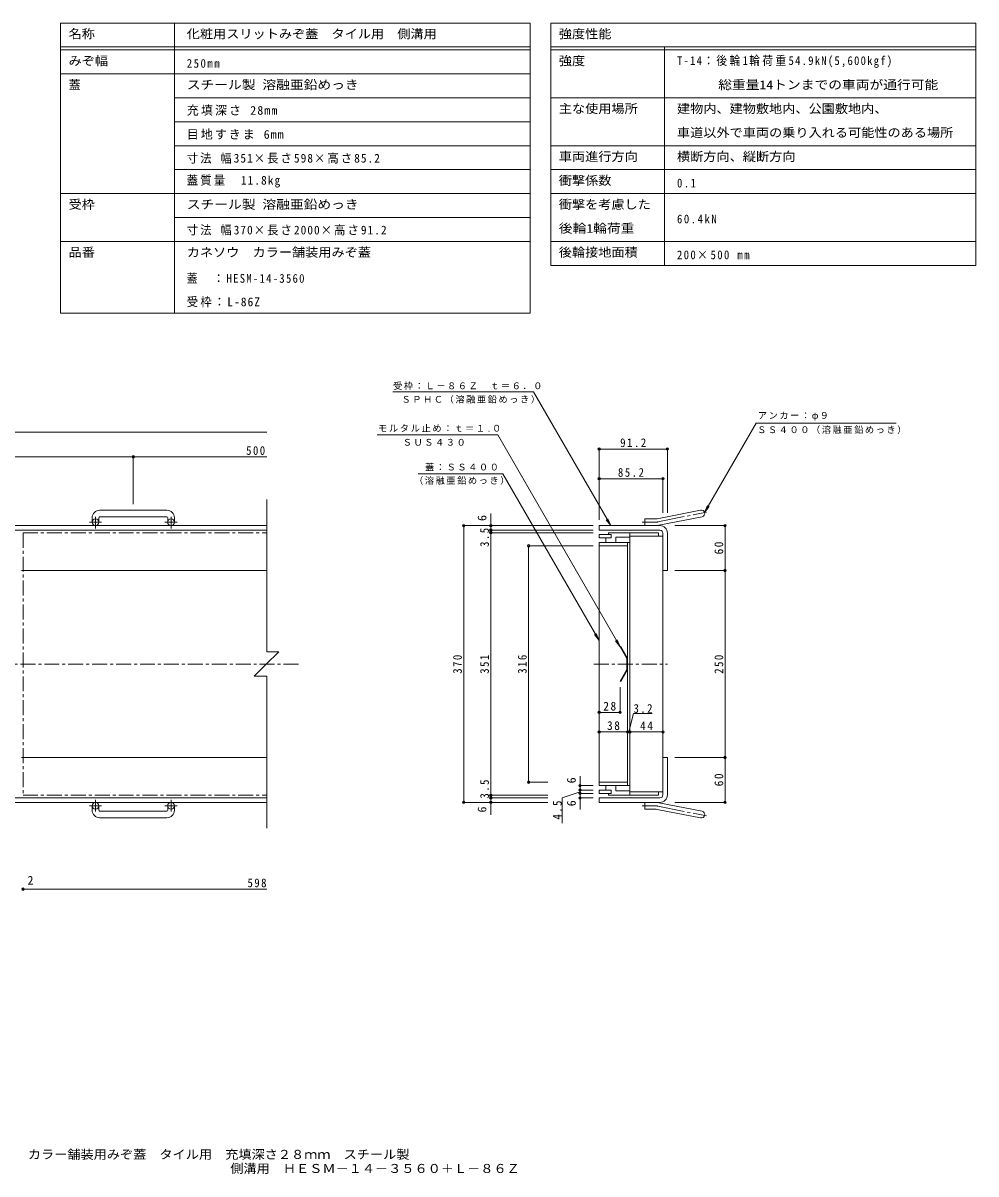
# Model space of a CAD drawing. Units: millimetres, scale not verified. Extents: x -818 to 1119, y -778 to 761.
# Drawn here: x -156 to 1119, y -778 to 761 of the extents above; entities that cross this region are included whole.
import ezdxf
from ezdxf.enums import TextEntityAlignment as Align

# ---------------------------------------------------------------- set-up
doc = ezdxf.new("R2010")
doc.units = ezdxf.units.MM
doc.header["$LTSCALE"] = 4
doc.header["$PDMODE"] = 32
doc.header["$PDSIZE"] = 3.2
doc.linetypes.add('CHAIN1', pattern=[8, 5, -1, 1, -1])
doc.linetypes.add('CHAIN2', pattern=[12, 9, -1, 1, -1])
for name, color, linetype, lineweight in [('0-1_躯体', 2, 'Continuous', 9), ('0-2_仕上', 7, 'Continuous', 9), ('0-3_建具', 4, 'Continuous', 9), ('0-4_その他', 7, 'Continuous', 9), ('0-5_寸法', 7, 'Continuous', 9), ('F-5_F-5ﾚｲﾔ', 2, 'Continuous', 9), ('F-F_F-Fﾚｲﾔ', 2, 'Continuous', 9)]:
    doc.layers.add(name, color=color, linetype=linetype, lineweight=lineweight)
doc.layers.add('F-4_F-4ﾚｲﾔ', color=2, linetype='Continuous')
doc.styles.add('ＭＳ ゴシック', font='')
doc.styles.get('ＭＳ ゴシック').set_extended_font_data('MS Gothic')

msp = doc.modelspace()

# ---------------------------------------------------------------- linework, layer by layer
at = {"layer": '0-1_躯体'}
for p, q in [((-157.693, 28.889), (170.621, 28.889)), ((-157.693, -221.112), (170.621, -221.112))]:
    msp.add_line(p, q, dxfattribs=at)
at = {"layer": '0-2_仕上', "color": 3, "linetype": 'CHAIN1'}
for p, q in [((-155.692, 79.389), (170.621, 79.389)), ((-155.692, 79.389), (-155.692, -271.612)), ((-155.692, -271.612), (170.621, -271.612))]:
    msp.add_line(p, q, dxfattribs=at)
at = {"layer": '0-2_仕上'}
for p, q in [((627.502, 79.389), (627.502, 76.889)), ((656.202, 79.389), (627.502, 79.389)), ((656.201, 79.389), (656.201, 73.389)), ((615.002, 76.889), (615.002, 72.389)), ((631.002, 76.889), (615.002, 76.889)), ((631.002, 72.389), (615.002, 72.389)), ((656.202, 66.389), (615.002, 66.389)), ((615.002, -258.612), (615.002, 66.389)), ((653.002, 61.889), (615.002, 61.889)), ((624.002, 72.389), (624.002, 66.389)), ((631.002, 76.889), (631.002, 72.389)), ((653.002, -258.612), (653.002, 66.389)), ((653.002, -254.112), (615.002, -254.112)), ((656.202, -258.612), (615.002, -258.612)), ((624.002, -264.612), (624.002, -258.612)), ((615.002, -269.112), (615.002, -264.612)), ((631.002, -264.612), (615.002, -264.612)), ((631.002, -269.112), (615.002, -269.112)), ((627.502, -271.612), (627.502, -269.112)), ((656.202, -271.612), (627.502, -271.612)), ((631.002, -269.112), (631.002, -264.612)), ((656.201, -271.612), (656.201, -265.612))]:
    msp.add_line(p, q, dxfattribs=at)
at = {"layer": '0-2_仕上', "color": 2}
for p, q in [((656.202, 79.389), (656.202, -271.612)), ((700.202, 74.889), (656.202, 74.889)), ((700.202, -267.112), (700.202, 74.889)), ((700.202, -267.112), (656.202, -267.112))]:
    msp.add_line(p, q, dxfattribs=at)
at = {"layer": '0-2_仕上', "color": 3}
for p, q in [((643.002, -73.023), (643.868, -72.523)), ((652.002, -103.612), (643.002, -119.2)), ((653.002, -103.879), (643.868, -119.7)), ((643.002, -119.2), (643.868, -119.7))]:
    msp.add_line(p, q, dxfattribs=at)
at = {"layer": '0-2_仕上', "linetype": 'CHAIN1'}
for p, q in [((212.845, -96.112), (-792.013, -96.112)), ((607.923, -96.112), (706.309, -96.112))]:
    msp.add_line(p, q, dxfattribs=at)
at = {"layer": '0-2_仕上', "color": 2}
for points in [[(656.202, 79.389), (694.202, 79.389), (694.202, 74.889)], [(656.202, -271.612), (694.202, -271.612), (694.202, -267.112)]]:
    msp.add_lwpolyline(points, dxfattribs=at)
at = {"layer": '0-2_仕上'}
for points in [[(656.202, 73.389), (637.202, 73.389), (637.202, 66.389)], [(656.202, -265.612), (637.202, -265.612), (637.202, -258.612)]]:
    msp.add_lwpolyline(points, dxfattribs=at)
at = {"layer": '0-2_仕上', "color": 3}
for points in [[(652.002, -103.612), (652.002, -88.612), (643.002, -73.023)], [(653.002, -103.879), (653.002, -88.344), (643.868, -72.523)]]:
    msp.add_lwpolyline(points, dxfattribs=at)
at = {"layer": '0-3_建具'}
for p, q in [((170.621, 123.8), (170.621, -79.666)), ((36.807, 109.488), (-53.192, 109.488)), ((692.347, 98.195), (750.537, 109.489)), ((-63.192, 99.488), (-63.192, 93.388)), ((-54.193, 99.488), (-54.193, 93.388)), ((-53.192, 100.488), (36.808, 100.488)), ((37.807, 99.488), (37.807, 93.388)), ((46.808, 99.488), (46.808, 93.388)), ((676.202, 88.888), (676.202, 97.888)), ((690.018, 97.888), (676.202, 97.888)), ((694.676, 89.502), (752.867, 100.795)), ((170.621, 88.888), (-758.192, 88.888)), ((170.621, 82.888), (-758.192, 82.888)), ((696.202, 82.889), (615.002, 82.889)), ((690.017, 88.888), (676.202, 88.888)), ((186.389, -79.666), (169.266, -96.789)), ((186.389, -79.666), (170.621, -79.666)), ((153.497, -112.558), (169.266, -96.789)), ((153.497, -112.558), (170.621, -112.558)), ((170.621, -315.685), (170.621, -112.558)), ((170.621, -275.112), (-758.192, -275.112)), ((170.621, -281.112), (-758.192, -281.112)), ((-63.192, -291.712), (-63.192, -285.611)), ((-54.193, -291.712), (-54.193, -285.611)), ((37.807, -291.712), (37.807, -285.611)), ((46.808, -291.712), (46.808, -285.611)), ((676.202, -281.112), (676.202, -290.111)), ((690.017, -281.112), (676.202, -281.112)), ((690.018, -290.111), (676.202, -290.111)), ((692.347, -290.418), (750.537, -301.712)), ((694.676, -281.725), (752.867, -293.018)), ((-53.192, -292.712), (36.808, -292.712)), ((36.807, -301.711), (-53.192, -301.711))]:
    msp.add_line(p, q, dxfattribs=at)
at = {"layer": '0-3_建具', "linetype": 'CHAIN1'}
for p, q in [((-50.53, 93.388), (-66.937, 93.388)), ((-58.693, 85.281), (-58.693, 100.879)), ((50.47, 93.388), (34.063, 93.388)), ((42.308, 85.281), (42.308, 100.879)), ((-50.53, -285.611), (-66.937, -285.611)), ((-58.693, -277.504), (-58.693, -293.102)), ((50.47, -285.611), (34.063, -285.611)), ((42.308, -277.504), (42.308, -293.102))]:
    msp.add_line(p, q, dxfattribs=at)
at = {"layer": '0-3_建具', "linetype": 'CHAIN2'}
for p, q in [((690.017, 93.388), (672.397, 93.388)), ((693.511, 93.848), (758.678, 107.011)), ((690.017, -285.611), (672.397, -285.611)), ((693.511, -286.071), (758.678, -299.234))]:
    msp.add_line(p, q, dxfattribs=at)
at = {"layer": '0-3_建具'}
for points in [[(615.002, 82.889), (615.002, 88.888), (696.202, 88.888)], [(700.202, 78.888), (700.202, 28.889), (706.202, 28.889), (706.202, 78.888)], [(700.202, -271.111), (700.202, -221.112), (706.202, -221.112), (706.202, -271.111)], [(696.202, -275.112), (615.002, -275.112), (615.002, -281.112), (696.202, -281.112)]]:
    msp.add_lwpolyline(points, dxfattribs=at)
for centre in [(-58.693, 93.388), (42.307, 93.388), (-58.693, -285.611), (42.307, -285.611)]:
    msp.add_circle(centre, 4.5, dxfattribs=at)
for centre, radius, start, end in [((-53.192, 99.488), 10, 90, 180), ((36.807, 99.488), 10, 0, 90), ((751.702, 105.142), 4.5, 285.00014, 104.99991), ((-53.192, 99.488), 1, 90, 180), ((36.808, 99.488), 1, 0, 90), ((690.018, 106.888), 9, 270, 285.00002), ((690.017, 106.888), 18, 270, 285), ((696.202, 78.888), 10, 0, 90), ((696.202, 78.888), 4, 0, 90), ((696.202, -271.111), 4, 270, 0), ((696.202, -271.111), 10, 270, 0), ((-53.192, -291.712), 10, 180, 270), ((-53.192, -291.712), 1, 180, 270), ((36.807, -291.712), 10, 270, 0), ((36.808, -291.712), 1, 270, 0), ((690.017, -299.112), 18, 75, 90), ((690.018, -299.112), 9, 74.99998, 90), ((751.702, -297.365), 4.5, 255.00009, 74.99986)]:
    msp.add_arc(centre, radius, start, end, dxfattribs=at)
at = {"layer": '0-3_建具', "linetype": 'CHAIN2'}
for centre, start, end in [((690.017, 106.888), 270, 284.99995), ((690.017, -299.112), 75.00005, 90)]:
    msp.add_arc(centre, 13.5, start, end, dxfattribs=at)
at = {"layer": '0-4_その他'}
for p, q in [((-758.192, 213.826), (170.621, 213.826)), ((615.002, 192.56), (615.002, 96.888)), ((615.002, 191.36), (706.202, 191.36)), ((706.202, 192.56), (706.202, 106.014)), ((-508.193, 180.907), (-8.192, 180.907)), ((-8.192, 182.107), (-8.192, 117.488)), ((-8.192, 180.907), (170.621, 180.907)), ((615.002, 151.648), (700.202, 151.648)), ((700.202, 152.848), (700.202, 106.014)), ((470.032, 88.888), (470.032, 105.296)), ((432.604, 88.888), (607.002, 88.888)), ((433.804, 88.888), (433.804, -281.112)), ((468.832, 82.888), (607.002, 82.888)), ((468.832, 79.389), (607.002, 79.389)), ((470.032, 88.888), (470.032, 82.888)), ((470.032, 82.888), (470.032, 79.389)), ((470.032, 79.389), (470.032, -271.612)), ((784.672, 88.888), (716.299, 88.888)), ((783.472, 88.888), (783.472, 28.889)), ((519.381, 61.889), (607.002, 61.889)), ((520.581, 61.889), (520.581, -254.112)), ((784.672, 28.889), (716.299, 28.889)), ((783.472, 28.889), (783.472, -221.112)), ((643.002, -162.075), (643.002, -127.2)), ((615.002, -160.875), (643.002, -160.875)), ((615.002, -186.885), (653.002, -186.885)), ((653.002, -186.885), (656.202, -186.885)), ((656.202, -186.885), (700.202, -186.885)), ((784.672, -221.112), (716.299, -221.112)), ((783.472, -221.112), (783.472, -281.112)), ((519.381, -254.112), (546.326, -254.112)), ((588.316, -258.612), (607.002, -258.612)), ((589.516, -258.612), (589.516, -246.257)), ((589.516, -264.612), (589.516, -258.612)), ((468.832, -271.612), (546.326, -271.612)), ((468.832, -275.112), (546.326, -275.112)), ((470.032, -271.612), (470.032, -275.112)), ((470.032, -275.112), (470.032, -281.112)), ((588.316, -264.612), (607.002, -264.612)), ((588.316, -269.112), (607.002, -269.112)), ((588.316, -275.112), (607.002, -275.112)), ((589.516, -269.112), (589.516, -264.612)), ((589.516, -275.112), (589.516, -269.112)), ((589.516, -275.112), (589.516, -290.708)), ((432.604, -281.112), (546.326, -281.112)), ((470.032, -281.112), (470.032, -297.67)), ((784.672, -281.112), (716.299, -281.112)), ((-155.693, -397.101), (170.621, -397.101))]:
    msp.add_line(p, q, dxfattribs=at)
for points in [[(654.602, -186.885), (660.847, -162.413), (686.031, -162.413)], [(589.516, -266.862), (565.547, -275.042), (565.547, -308.77)]]:
    msp.add_lwpolyline(points, dxfattribs=at)
for p in [(615.002, 191.36), (706.202, 191.36), (-8.192, 180.907), (615.002, 151.648), (700.202, 151.648), (433.804, 88.888), (470.032, 88.888), (470.032, 82.888), (470.032, 79.389), (783.472, 88.888), (520.581, 61.889), (783.472, 28.889), (615.002, -160.875), (643.002, -160.875), (615.002, -186.885), (653.002, -186.885), (656.202, -186.885), (700.202, -186.885), (783.472, -221.112), (520.581, -254.112), (589.516, -258.612), (470.032, -271.612), (470.032, -275.112), (589.516, -264.612), (589.516, -269.112), (589.516, -275.112), (433.804, -281.112), (470.032, -281.112), (783.472, -281.112), (-155.693, -397.101)]:
    msp.add_point(p, dxfattribs=at)
at = {"layer": '0-5_寸法'}
for p, q in [((338.929, 267.625), (527.26, 267.625)), ((527.26, 267.625), (630.453, 88.888)), ((824.988, 225.959), (1012.423, 225.959)), ((317.87, 210.433), (479.349, 210.433)), ((479.349, 210.433), (643.002, -73.023)), ((372.909, 158.236), (486.253, 158.236)), ((486.253, 158.236), (615.002, -64.763)), ((756.002, 106.47), (762.089, 114.404)), ((630.453, 88.888), (624.366, 96.822)), ((630.453, 88.888), (626.626, 98.127)), ((615.002, -64.763), (608.914, -56.83)), ((615.002, -64.763), (611.175, -55.524)), ((643.002, -73.023), (636.915, -65.09)), ((643.002, -73.023), (639.175, -63.784))]:
    msp.add_line(p, q, dxfattribs=at)
msp.add_lwpolyline([(824.988, 225.959), (756.002, 106.47), (759.829, 115.709)], dxfattribs=at)
at = {"layer": 'F-5_F-5ﾚｲﾔ', "color": 7}
msp.add_line((550.331, 660.916), (1119.017, 660.916), dxfattribs=at)
at = {"layer": 'F-F_F-Fﾚｲﾔ', "color": 7}
for p, q in [((-105.38, 760.916), (522.879, 760.916)), ((-105.38, 760.916), (-105.38, 372.916)), ((46.816, 760.916), (46.816, 372.916)), ((522.879, 760.916), (522.879, 372.916)), ((550.331, 760.916), (1119.017, 760.916)), ((550.331, 760.916), (550.331, 436.916)), ((1119.017, 760.916), (1119.017, 436.916)), ((-105.38, 728.916), (522.879, 728.916)), ((-105.38, 724.916), (522.879, 724.916)), ((550.331, 728.916), (1119.017, 728.916)), ((550.331, 724.916), (1119.017, 724.916)), ((702.526, 728.916), (702.526, 436.916)), ((-105.38, 692.916), (522.879, 692.916)), ((46.816, 660.916), (522.879, 660.916)), ((550.331, 660.916), (1119.017, 660.916)), ((46.816, 628.916), (522.879, 628.916)), ((46.816, 596.916), (522.879, 596.916)), ((550.331, 596.916), (1119.017, 596.916)), ((46.816, 564.916), (522.879, 564.916)), ((550.331, 564.916), (1119.017, 564.916)), ((-105.38, 532.916), (522.879, 532.916)), ((550.331, 532.916), (1119.017, 532.916)), ((46.816, 500.916), (522.879, 500.916)), ((-105.38, 468.916), (522.879, 468.916)), ((550.331, 468.916), (1119.017, 468.916)), ((550.331, 436.916), (1119.017, 436.916)), ((-105.38, 372.916), (522.879, 372.916))]:
    msp.add_line(p, q, dxfattribs=at)

# ---------------------------------------------------------------- texts
at = {"layer": '0-4_その他', "color": 2, "style": 'ＭＳ ゴシック'}
for p in [(467.632, 95.103), (587.116, -255.624), (467.632, -294.652), (587.116, -286.313)]:
    msp.add_text('6', height=11.73, rotation=90, dxfattribs=at).set_placement(p, align=Align.BOTTOM_LEFT)
msp.add_text('2', height=11.73, dxfattribs=at).set_placement((-149.711, -394.701), align=Align.BOTTOM_LEFT)
at = {"layer": '0-4_その他', "color": 2, "char_height": 11.73, "attachment_point": 7, "style": 'ＭＳ ゴシック'}
for s, insert in [('\\T1.28;\\W0.9;91.2', (643.102, 193.76)), ('\\T1.27;\\W0.9;500', (142.775, 183.307)), ('\\T1.28;\\W0.9;85.2', (640.102, 154.048)), ('\\T1.27;\\W0.95;28', (620.502, -158.475)), ('\\T1.27;\\W0.9;3.2', (660.921, -161.519)), ('\\T1.27;\\W0.95;38', (625.502, -184.485)), ('\\T1.27;\\W0.95;44', (669.702, -184.485)), ('\\T1.27;\\W0.9;598', (144.583, -394.701))]:
    msp.add_mtext(s, dxfattribs=dict(at, insert=insert))
at = {"layer": '0-4_その他', "color": 2, "char_height": 11.73, "attachment_point": 7, "rotation": 90, "style": 'ＭＳ ゴシック'}
for s, insert in [('\\T1.27;\\W0.9;3.5', (467.632, 60.506)), ('\\T1.27;\\W0.95;60', (781.072, 50.388)), ('\\T1.27;\\W0.9;370', (431.404, -109.112)), ('\\T1.27;\\W0.9;351', (467.632, -109.112)), ('\\T1.27;\\W0.9;316', (518.181, -109.112)), ('\\T1.27;\\W0.9;250', (781.072, -109.112)), ('\\T1.27;\\W0.95;60', (781.072, -259.612)), ('\\T1.27;\\W0.9;3.5', (467.632, -275.991)), ('\\T1.27;\\W0.9;4.5', (565.008, -304.121))]:
    msp.add_mtext(s, dxfattribs=dict(at, insert=insert))
at = {"layer": '0-5_寸法', "char_height": 8.798, "attachment_point": 7, "style": 'ＭＳ ゴシック'}
for s, insert in [('\\T1.17;受枠：Ｌ－８６Ｚ\u3000ｔ＝６．０', (339.406, 270.336)), ('\\T1.17;ＳＰＨＣ（溶融亜鉛めっき）', (350.62, 252.102)), ('\\T1.17;アンカー：φ９', (827.231, 229.419)), ('\\T1.18;モルタル止め：ｔ＝１.０', (319.266, 214.023)), ('\\T1.17;ＳＳ４００（溶融亜鉛めっき）', (826.309, 211.452)), ('\\T1.17;ＳＵＳ４３０', (352.176, 195.702)), ('\\T1.17;蓋：ＳＳ４００', (382.067, 162.164)), ('\\T1.17;（溶融亜鉛めっき）', (367.365, 143.579))]:
    msp.add_mtext(s, dxfattribs=dict(at, insert=insert))
at = {"layer": 'F-4_F-4ﾚｲﾔ', "style": 'ＭＳ ゴシック', "width": 1.1}
for s, p in [('カラー舗装用みぞ蓋\u3000タイル用\u3000充填深さ２８ｍｍ\u3000スチール製', (-149.204, -761.267)), ('側溝用\u3000ＨＥＳＭ－１４－３５６０＋Ｌ－８６Ｚ', (121.552, -780.096))]:
    msp.add_text(s, height=11.73, dxfattribs=at).set_placement(p, align=Align.BOTTOM_LEFT)
at = {"layer": 'F-5_F-5ﾚｲﾔ', "style": 'ＭＳ ゴシック'}
for s, width, p in [('化粧用スリットみぞ蓋\u3000タイル用\u3000側溝用', 1.1, (63.35, 736.916)), ('スチール製 溶融亜鉛めっき', 1.15, (63.35, 668.916))]:
    msp.add_text(s, height=11.73, dxfattribs=dict(at, width=width)).set_placement(p, align=Align.BOTTOM_LEFT)
at = {"layer": 'F-5_F-5ﾚｲﾔ', "char_height": 11.73, "attachment_point": 7, "style": 'ＭＳ ゴシック'}
for s, insert in [('\\T1.28;\\W0.9;250mm', (63.35, 700.916)), ('\\T1.18;充填深さ\\~28mm', (63.35, 636.916)), ('\\T1.17;目地すきま\\~6mm', (63.35, 604.916))]:
    msp.add_mtext(s, dxfattribs=dict(at, insert=insert))
at = {"layer": 'F-F_F-Fﾚｲﾔ', "style": 'ＭＳ ゴシック'}
for s, width, p in [('名称', 1.1, (-94.733, 736.916)), ('強度性能', 1.1, (560.977, 736.916)), ('みぞ幅', 1.1, (-94.733, 700.916)), ('強度', 1.1, (560.977, 700.916)), ('  \u3000\u3000総重量14トンまでの車両が通行可能', 1.15, (719.06, 668.916)), ('主な使用場所', 1.1, (560.977, 636.916)), ('建物内、建物敷地内、公園敷地内、', 1.1, (719.06, 636.916)), ('車道以外で車両の乗り入れる可能性のある場所', 1.1, (719.06, 604.916)), ('車両進行方向', 1.1, (560.977, 572.916)), ('横断方向、縦断方向', 1.1, (719.06, 572.916)), ('衝撃係数', 1.1, (560.977, 540.916)), ('受枠', 1.1, (-94.733, 508.916)), ('スチール製 溶融亜鉛めっき', 1.15, (63.35, 508.916)), ('衝撃を考慮した', 1.1, (560.977, 508.916)), ('後輪1輪荷重', 1.15, (560.977, 476.916)), ('品番', 1.1, (-94.733, 444.916)), ('カネソウ\u3000カラー舗装用みぞ蓋', 1.1, (63.35, 444.916)), ('後輪接地面積', 1.1, (560.977, 444.916))]:
    msp.add_text(s, height=11.73, dxfattribs=dict(at, width=width)).set_placement(p, align=Align.BOTTOM_LEFT)
msp.add_text('蓋', height=11.73, dxfattribs=at).set_placement((-94.733, 668.916), align=Align.BOTTOM_LEFT)
at = {"layer": 'F-F_F-Fﾚｲﾔ', "char_height": 11.73, "attachment_point": 7, "style": 'ＭＳ ゴシック'}
for s, insert in [('\\T1.22;\\W0.9;T-14：後輪1輪荷重54.9kN(5,600kgf)', (719.06, 700.916)), ('\\T1.18;\\W0.95;寸法\\~幅351×長さ598×高さ85.2', (63.35, 572.916)), ('\\T1.19;\\W0.95;蓋質量\u300011.8kg', (63.35, 540.916)), ('\\T1.27;\\W0.9;0.1', (719.06, 540.916)), ('\\T1.28;\\W0.9;60.4kN', (719.06, 492.916)), ('\\T1.18;\\W0.95;寸法\\~幅370×長さ2000×高さ91.2', (63.35, 476.916)), ('\\T1.25;\\W0.9;200×500\\~mm', (719.06, 444.916)), ('\\T1.23;\\W0.9;蓋\u3000：HESM-14-3560', (63.35, 412.916)), ('\\T1.19;\\W0.95;受枠：L-86Z', (63.35, 380.916))]:
    msp.add_mtext(s, dxfattribs=dict(at, insert=insert))

doc.saveas('drawing.dxf')
